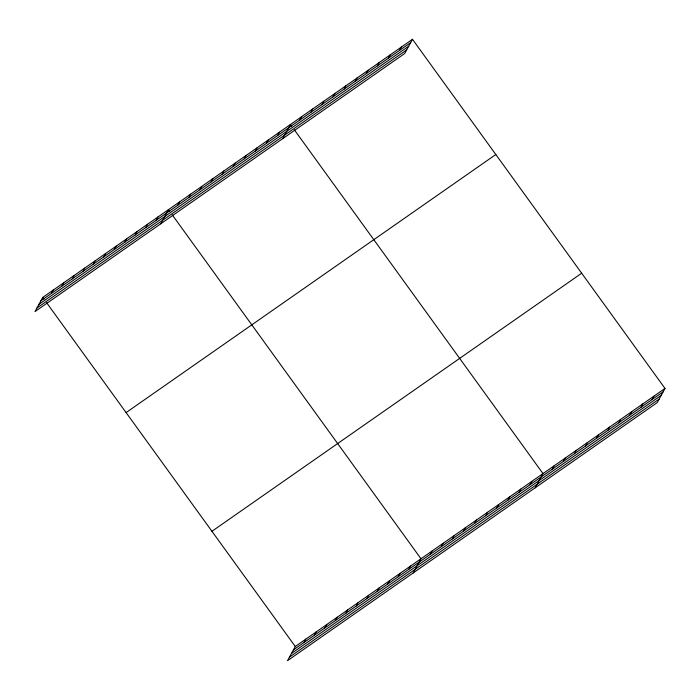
<?xml version="1.0" encoding="UTF-8"?>
<svg xmlns="http://www.w3.org/2000/svg" width="700" height="700" viewBox="0 0 700 700"><rect width="100%" height="100%" fill="white"/><g stroke="black" fill="none" stroke-linecap="round" stroke-linejoin="round"><path stroke-width="1.05" d="M412.493 39.314L42.77 297.386L35 311.57L404.723 53.498L412.493 39.314L665 388.43L657.23 402.614L287.507 660.686L295.277 646.503L665 388.43M51.406 293.431L53.244 290.071M61.88 286.116L63.717 282.765M72.354 278.81L74.191 275.45M82.828 271.495L84.665 268.135M93.31 264.18L95.147 260.829M103.784 256.874L105.621 253.514M114.258 249.559L116.095 246.199M124.731 242.244L126.569 238.892M135.205 234.938L137.043 231.578M145.679 227.623L147.525 224.263M156.161 220.308L157.999 216.956M160.702 223.825L168.472 209.641L169.732 211.383M177.721 205.258L179.567 201.898M188.816 197.514L190.654 194.154M199.911 189.77L201.749 186.41M210.998 182.026L212.835 178.675M222.093 174.291L223.93 170.931M233.188 166.548L235.025 163.188M244.274 158.804L246.111 155.444M255.369 151.06L257.206 147.7M266.455 143.316L268.301 139.956M277.55 135.572L279.387 132.221M282.713 138.661L290.483 124.477L291.743 126.219M299.731 120.094L301.569 116.734M310.826 112.35L312.664 108.99M321.912 104.606L323.759 101.246M333.007 96.862L334.845 93.502M344.102 89.119L345.94 85.767M355.189 81.384L357.026 78.024M366.284 73.64L368.121 70.28M377.379 65.896L379.216 62.536M388.465 58.152L390.303 54.792M399.56 50.409L401.398 47.049M303.914 642.548L305.751 639.188M314.387 635.233L316.234 631.881M324.87 627.926L326.707 624.566M335.344 620.611L337.181 617.251M345.817 613.296L347.655 609.945M356.291 605.99L358.129 602.63M366.765 598.675L368.602 595.315M377.248 591.36L379.085 588.009M387.721 584.054L389.559 580.694M398.195 576.739L400.033 573.379M408.669 569.424L410.506 566.072M413.219 572.941L420.98 558.758L172.261 214.874M430.238 554.374L432.075 551.014M441.332 546.63L443.17 543.27M452.419 538.886L454.256 535.526M463.514 531.142L465.351 527.791M474.6 523.407L476.446 520.048M485.695 515.664L487.532 512.304M496.79 507.92L498.627 504.56M507.876 500.176L509.714 496.816M518.971 492.433L520.809 489.073M530.058 484.689L531.904 481.338M535.229 487.778L542.99 473.594L294.271 129.71M552.247 469.21L554.085 465.85M563.334 461.466L565.171 458.106M574.429 453.722L576.266 450.363M585.524 445.979L587.361 442.627M596.61 438.244L598.447 434.884M607.705 430.5L609.543 427.14M618.791 422.756L620.637 419.396M629.886 415.012L631.724 411.652M640.981 407.269L642.819 403.909M652.067 399.525L653.905 396.174M40.933 300.746L410.646 42.665M38.972 304.316L408.695 46.244M36.96 308L406.674 49.928M126.096 412.598L495.819 154.516M211.951 531.291L581.674 273.219M293.44 649.863L663.163 391.79M291.48 653.433L661.202 395.36M289.467 657.116L659.19 399.044M42.77 297.386L44.03 299.127M46.559 302.619L295.277 646.503"/></g></svg>
